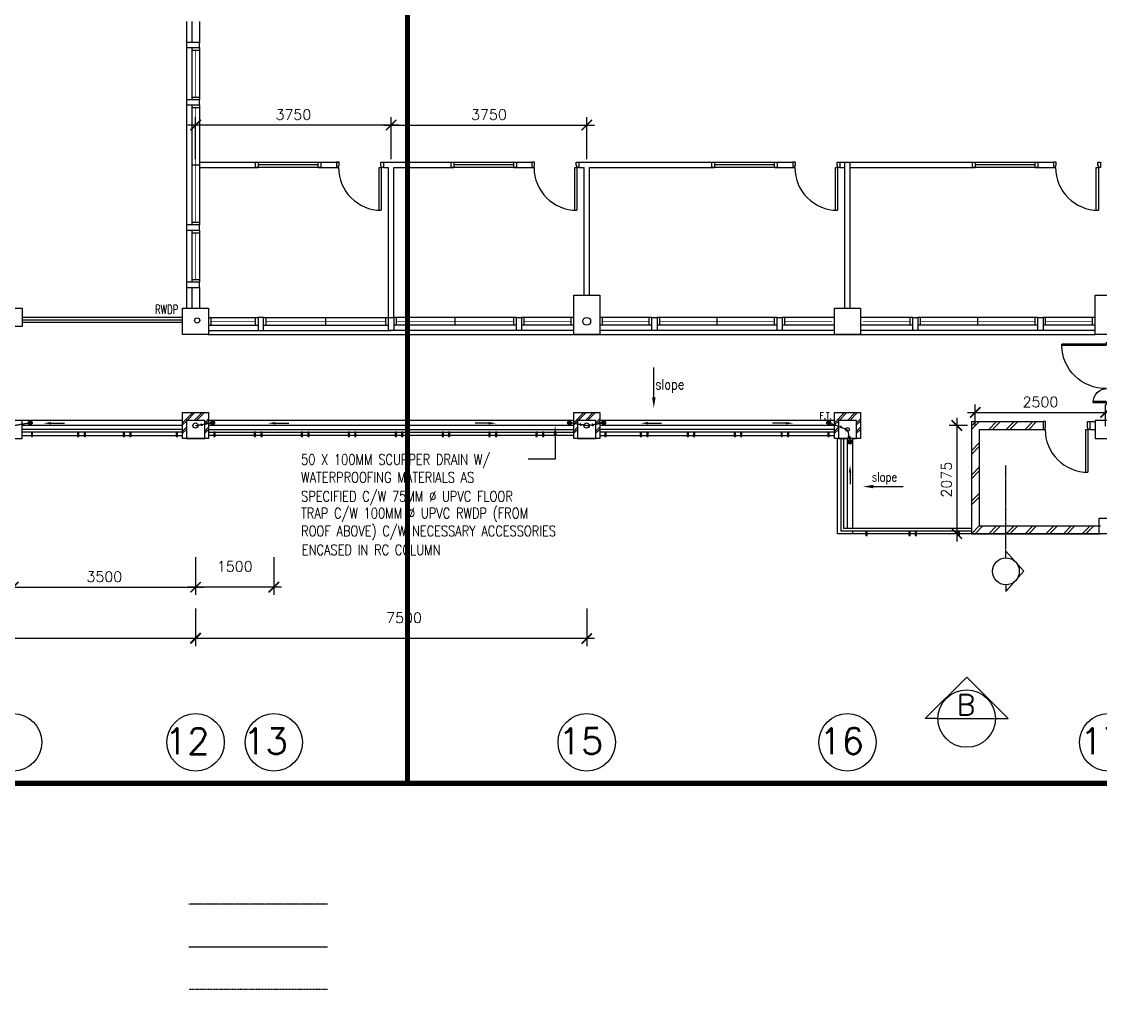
# Model space of a CAD drawing. Header units: feet. Extents: x 1407108 to 2957709, y -1501070 to -681589.
# Drawn here: x 1675123 to 1695810, y -851241 to -832674 of the extents above; entities that cross this region are included whole.
import ezdxf

# ---------------------------------------------------------------- set-up
doc = ezdxf.new("R2010")
doc.units = ezdxf.units.FT
doc.header["$LTSCALE"] = 13
doc.header["$MEASUREMENT"] = 0
for name, pattern in [('DASHDOT', [1, 0.5, -0.25, 0, -0.25]), ('DASHED', [0.75, 0.5, -0.25]), ('DIVIDE', [1.25, 0.5, -0.25, 0, -0.25, 0, -0.25]), ('HIDDEN', [0.375, 0.25, -0.125])]:
    doc.linetypes.add(name, pattern=pattern)
doc.layers.get('0').update_dxf_attribs({"linetype": 'CONTINUOUS'})
for name, color, linetype in [('AR', 7, 'CONTINUOUS'), ('COL', 3, 'CONTINUOUS'), ('DIM', 7, 'CONTINUOUS'), ('DR', 7, 'CONTINUOUS'), ('GRID-T', 7, 'CONTINUOUS'), ('H', 1, 'CONTINUOUS'), ('hatch', 7, 'CONTINUOUS'), ('LINE', 7, 'CONTINUOUS'), ('partition', 7, 'CONTINUOUS'), ('PL', 5, 'CONTINUOUS'), ('rail', 1, 'CONTINUOUS'), ('RWDP', 145, 'CONTINUOUS'), ('SP', 220, 'CONTINUOUS'), ('stair', 7, 'CONTINUOUS'), ('WALL', 2, 'CONTINUOUS'), ('WIN', 5, 'CONTINUOUS')]:
    doc.layers.add(name, color=color, linetype=linetype)
doc.styles.add('ROMANS', font='romans')
doc.styles.get("Standard").update_dxf_attribs({"font": 'ROMANS.SHX'})
doc.dimstyles.new('STANDARD$0', dxfattribs={"dimscale": 0, "dimtxt": 8, "dimasz": 6, "dimexe": 1, "dimexo": 1, "dimgap": 3, "dimtad": 1, "dimdec": 0, "dimlfac": -1, "dimrnd": 1, "dimzin": 0, "dimdsep": 46, "dimtxsty": 'Standard', "dimcen": 0, "dimclrd": 5, "dimclre": 250, "dimadec": 0, "dimazin": 0, "dimtfac": 1, "dimtdec": 4, "dimtofl": 0, "dimtmove": 0, "dimatfit": 3, "dimfxl": 1, "dimtolj": 1, "dimtzin": 0, "dimarcsym": 0})

# ---------------------------------------------------------------- blocks, each defined once
blk = doc.blocks.new('FD2')
at = {"layer": 'LINE', "linetype": 'Continuous'}
for points in [[(100, 1200), (100, 1250), (0, 1250), (0, 1200)], [(100, 0), (100, 50), (0, 50), (0, 0)]]:
    blk.add_lwpolyline(points, close=True, dxfattribs=at)
at = {"layer": 'LINE', "color": 5, "linetype": 'Continuous'}
for points in [[(0, 1200), (0, 50)], [(100, 50), (100, 1200)]]:
    blk.add_lwpolyline(points, dxfattribs=at)
at = {"layer": 'LINE', "color": 1, "linetype": 'Continuous'}
blk.add_lwpolyline([(50, 50), (50, 1200)], dxfattribs=at)
blk = doc.blocks.new('FG2')
at = {"layer": 'LINE', "linetype": 'Continuous', "xscale": -1, "rotation": 180}
blk.add_blockref('FD2', (0, 0), dxfattribs=at)
blk = doc.blocks.new('_ARCHTICK')
at = {"color": 0, "linetype": 'ByBlock', "const_width": 0.15}
blk.add_lwpolyline([(-0.5, -0.5), (0.5, 0.5)], dxfattribs=at)
blk = doc.blocks.new('*D322')
at = {"layer": 'DIM', "color": 7, "lineweight": -2, "transparency": 16777216}
for p, q in [((1682210, -835311), (1682210, -834509)), ((1685960, -835311), (1685960, -834509)), ((1682060, -834659), (1686110, -834659))]:
    blk.add_line(p, q, dxfattribs=at)
at = {"layer": 'DIM', "color": 7, "lineweight": -2, "transparency": 16777216, "xscale": 200, "yscale": 200, "zscale": 200, "rotation": 180}
blk.add_blockref('_ARCHTICK', (1682210, -834659), dxfattribs=at)
at = {"layer": 'DIM', "color": 7, "lineweight": -2, "transparency": 16777216, "xscale": 200, "yscale": 200, "zscale": 200}
blk.add_blockref('_ARCHTICK', (1685960, -834659), dxfattribs=at)
at = {"layer": 'DIM', "color": 7, "transparency": 16777216, "insert": (1684085, -834459), "char_height": 200, "attachment_point": 5, "style": 'ROMANS'}
blk.add_mtext('\\A1;3750', dxfattribs=at)
blk = doc.blocks.new('*D323')
at = {"layer": 'DIM', "color": 7, "lineweight": -2, "transparency": 16777216}
for p, q in [((1678460, -835311), (1678460, -834509)), ((1682210, -835311), (1682210, -834509)), ((1682360, -834659), (1678310, -834659))]:
    blk.add_line(p, q, dxfattribs=at)
at = {"layer": 'DIM', "color": 7, "lineweight": -2, "transparency": 16777216, "xscale": 200, "yscale": 200, "zscale": 200, "rotation": 180}
blk.add_blockref('_ARCHTICK', (1678460, -834659), dxfattribs=at)
at = {"layer": 'DIM', "color": 7, "lineweight": -2, "transparency": 16777216, "xscale": 200, "yscale": 200, "zscale": 200}
blk.add_blockref('_ARCHTICK', (1682210, -834659), dxfattribs=at)
at = {"layer": 'DIM', "color": 7, "transparency": 16777216, "insert": (1680335, -834459), "char_height": 200, "attachment_point": 5, "style": 'ROMANS'}
blk.add_mtext('\\A1;3750', dxfattribs=at)
blk = doc.blocks.new('d900-1b1')
at = {"layer": 'DR'}
for p, q in [((40, 100), (40, 920)), ((80, 919), (80, 100)), ((0, 0), (0, 100)), ((0, 100), (40, 100)), ((50, 0), (0, 0)), ((80, 100), (40, 100)), ((40, 100), (40, 60)), ((40, 60), (50, 60)), ((50, 60), (50, 0)), ((860, 60), (850, 60)), ((850, 60), (850, 0)), ((850, 0), (900, 0)), ((860, 100), (860, 60)), ((900, 100), (860, 100)), ((900, 0), (900, 100))]:
    blk.add_line(p, q, dxfattribs=at)
blk.add_arc((40, 100), 820, 0, 90, dxfattribs=at)
blk = doc.blocks.new('*D368')
at = {"color": 7, "lineweight": -2, "transparency": 16777216}
for p, q in [((1650460, -844132), (1650460, -844652)), ((1678460, -844132), (1678460, -844652)), ((1650310, -844502), (1678610, -844502))]:
    blk.add_line(p, q, dxfattribs=at)
at = {"color": 7, "lineweight": -2, "transparency": 16777216, "xscale": 200, "yscale": 200, "zscale": 200, "rotation": 180}
blk.add_blockref('_ARCHTICK', (1650460, -844502), dxfattribs=at)
at = {"color": 7, "lineweight": -2, "transparency": 16777216, "xscale": 200, "yscale": 200, "zscale": 200}
blk.add_blockref('_ARCHTICK', (1678460, -844502), dxfattribs=at)
at = {"color": 7, "transparency": 16777216, "insert": (1664460, -844302), "char_height": 200, "attachment_point": 5, "style": 'ROMANS'}
blk.add_mtext('\\A1;28000', dxfattribs=at)
blk = doc.blocks.new('*D404')
at = {"layer": 'DIM', "color": 7, "lineweight": -2, "transparency": 16777216}
for p, q in [((1674960, -842948), (1674960, -843674)), ((1678460, -842948), (1678460, -843674)), ((1674810, -843524), (1678610, -843524))]:
    blk.add_line(p, q, dxfattribs=at)
at = {"layer": 'DIM', "color": 7, "lineweight": -2, "transparency": 16777216, "xscale": 200, "yscale": 200, "zscale": 200, "rotation": 180}
blk.add_blockref('_ARCHTICK', (1674960, -843524), dxfattribs=at)
at = {"layer": 'DIM', "color": 7, "lineweight": -2, "transparency": 16777216, "xscale": 200, "yscale": 200, "zscale": 200}
blk.add_blockref('_ARCHTICK', (1678460, -843524), dxfattribs=at)
at = {"layer": 'DIM', "color": 7, "transparency": 16777216, "insert": (1676710, -843324), "char_height": 200, "attachment_point": 5, "style": 'ROMANS'}
blk.add_mtext('\\A1;3500', dxfattribs=at)
blk = doc.blocks.new('*D409')
at = {"layer": 'DIM', "color": 7, "lineweight": -2, "transparency": 16777216}
for p, q in [((1678460, -842948), (1678460, -843674)), ((1679960, -842948), (1679960, -843674)), ((1680110, -843524), (1678310, -843524))]:
    blk.add_line(p, q, dxfattribs=at)
at = {"layer": 'DIM', "color": 7, "lineweight": -2, "transparency": 16777216, "xscale": 200, "yscale": 200, "zscale": 200}
for p, rotation in [((1678460, -843524), 179.9999999882473), ((1679960, -843524), 359.9999999882473)]:
    blk.add_blockref('_ARCHTICK', p, dxfattribs=dict(at, rotation=rotation))
at = {"layer": 'DIM', "color": 7, "transparency": 16777216, "insert": (1679210, -843126), "char_height": 200, "attachment_point": 5, "rotation": 360, "style": 'ROMANS'}
blk.add_mtext('\\A1;1500', dxfattribs=at)
blk = doc.blocks.new('D1200')
at = {"layer": 'DR', "color": 7}
for p, q in [((37, 115), (37, 965)), ((62, 115), (62, 965)), ((1138, 115), (1138, 364)), ((1163, 115), (1163, 365)), ((0, 115), (37, 115)), ((37, 115), (37, 90)), ((62, 115), (37, 115)), ((37, 90), (50, 90)), ((50, 90), (50, 0)), ((1138, 115), (1163, 115)), ((1150, 90), (1150, 0)), ((1150, 90), (1163, 90)), ((1163, 115), (1163, 90)), ((1163, 115), (1200, 115))]:
    blk.add_line(p, q, dxfattribs=at)
blk.add_arc((1163, 90), 275, 90, 180, dxfattribs=at)
at = {"layer": 'WIN', "color": 7}
for p, q in [((62, 965), (37, 965)), ((62, 965), (62, 965)), ((50, 0), (0, 0)), ((1150, 0), (1200, 0))]:
    blk.add_line(p, q, dxfattribs=at)
blk.add_arc((50, 125), 840, 359.3227, 89.147, dxfattribs=at)
blk = doc.blocks.new('*D464')
at = {"layer": 'DIM', "color": 7, "lineweight": -2, "transparency": 16777216}
for p, q in [((1678460, -843933), (1678460, -844659)), ((1685960, -843933), (1685960, -844659)), ((1686110, -844509), (1678310, -844509))]:
    blk.add_line(p, q, dxfattribs=at)
at = {"layer": 'DIM', "color": 7, "lineweight": -2, "transparency": 16777216, "xscale": 200, "yscale": 200, "zscale": 200}
for p, rotation in [((1678460, -844509), 179.9999999882473), ((1685960, -844509), 359.9999999882473)]:
    blk.add_blockref('_ARCHTICK', p, dxfattribs=dict(at, rotation=rotation))
at = {"layer": 'DIM', "color": 7, "transparency": 16777216, "insert": (1682457, -844111), "char_height": 200, "attachment_point": 5, "rotation": 360, "style": 'ROMANS'}
blk.add_mtext('\\A1;7500', dxfattribs=at)
blk = doc.blocks.new('*D577')
at = {"layer": 'DIM', "color": 7, "linetype": 'Continuous', "lineweight": -2, "transparency": 16777216}
for p, q in [((1693410, -840437), (1693410, -840021)), ((1695910, -840437), (1695910, -840021)), ((1693260, -840171), (1696060, -840171))]:
    blk.add_line(p, q, dxfattribs=at)
at = {"layer": 'DIM', "color": 7, "linetype": 'Continuous', "lineweight": -2, "transparency": 16777216, "xscale": 200, "yscale": 200, "zscale": 200, "rotation": 180}
blk.add_blockref('_ARCHTICK', (1693410, -840171), dxfattribs=at)
at = {"layer": 'DIM', "color": 7, "linetype": 'Continuous', "lineweight": -2, "transparency": 16777216, "xscale": 200, "yscale": 200, "zscale": 200}
blk.add_blockref('_ARCHTICK', (1695910, -840171), dxfattribs=at)
at = {"layer": 'DIM', "color": 7, "linetype": 'Continuous', "transparency": 16777216, "insert": (1694660, -839971), "char_height": 200, "attachment_point": 5, "style": 'ROMANS'}
blk.add_mtext('\\A1;2500', dxfattribs=at)
blk = doc.blocks.new('*D578')
at = {"layer": 'DIM', "color": 7, "linetype": 'Continuous', "lineweight": -2, "transparency": 16777216}
for p, q in [((1693057, -840274), (1693057, -842649)), ((1693260, -840424), (1692907, -840424)), ((1693260, -842499), (1692907, -842499))]:
    blk.add_line(p, q, dxfattribs=at)
at = {"layer": 'DIM', "color": 7, "linetype": 'Continuous', "lineweight": -2, "transparency": 16777216, "xscale": 200, "yscale": 200, "zscale": 200}
for p, rotation in [((1693057, -840424), 90), ((1693057, -842499), 270)]:
    blk.add_blockref('_ARCHTICK', p, dxfattribs=dict(at, rotation=rotation))
at = {"layer": 'DIM', "color": 7, "linetype": 'Continuous', "transparency": 16777216, "insert": (1692857, -841462), "char_height": 200, "attachment_point": 5, "rotation": 90, "style": 'ROMANS'}
blk.add_mtext('\\A1;2075', dxfattribs=at)
blk = doc.blocks.new('DR-900-B')
at = {"layer": 'DR'}
for p, q in [((0, 900), (-150, 900)), ((-150, 900), (-150, 860)), ((-150, 860), (-110, 860)), ((-110, 860), (-110, 850)), ((-110, 850), (0, 850)), ((0, 850), (0, 900)), ((-150, 40), (-970, 40)), ((-969, 80), (-150, 80)), ((-150, 80), (-150, 40)), ((-150, 40), (-110, 40)), ((-150, 0), (-150, 40)), ((0, 0), (-150, 0)), ((-110, 50), (0, 50)), ((-110, 40), (-110, 50)), ((0, 50), (0, 0))]:
    blk.add_line(p, q, dxfattribs=at)
blk.add_arc((-150, 40), 820, 90, 180, dxfattribs=at)

msp = doc.modelspace()

# ---------------------------------------------------------------- hatches: boundary and pattern name
at = {"layer": 'RWDP', "linetype": 'Continuous'}
h = msp.add_hatch(dxfattribs=at)
h.set_pattern_fill('ANSI31', color=5, scale=200, angle=45, style=0)
h.set_pattern_definition([(90, (-15306.8, 12.318), (-25, 5e-15), [])])
edge = h.paths.add_edge_path()
edge.add_arc((1675288.5, -840370.4), 37.5, 0, 360)
h = msp.add_hatch(dxfattribs=at)
h.set_pattern_fill('ANSI31', color=5, scale=200, angle=45, style=0)
h.set_pattern_definition([(90, (-11809.03, 12.318), (-25, 5e-15), [])])
edge = h.paths.add_edge_path()
edge.add_arc((1678786.2, -840370.4), 37.5, 0, 360)
h = msp.add_hatch(dxfattribs=at)
h.set_pattern_fill('ANSI31', color=5, scale=200, angle=45, style=0)
h.set_pattern_definition([(90, (3376225.03, 12.318), (25, 5e-15), [])])
edge = h.paths.add_edge_path()
edge.add_arc((1685629.8, -840370.4), 37.5, 0, 360)
h = msp.add_hatch(dxfattribs=at)
h.set_pattern_fill('ANSI31', color=5, scale=200, angle=45, style=0)
h.set_pattern_definition([(90, (-4309.03, 12.318), (-25, 5e-15), [])])
edge = h.paths.add_edge_path()
edge.add_arc((1686286.2, -840370.4), 37.5, 0, 360)
h = msp.add_hatch(dxfattribs=at)
h.set_pattern_fill('ANSI31', color=5, scale=200, angle=45, style=0)
h.set_pattern_definition([(90, (5, 12.318), (-25, 5e-15), [])])
edge = h.paths.add_edge_path()
edge.add_arc((1690600.3, -840370.4), 37.5, 0, 360)
h = msp.add_hatch(dxfattribs=at)
h.set_pattern_fill('ANSI31', color=5, scale=200, angle=45, style=0)
h.set_pattern_definition([(90, (412.74, -358.318), (-25, 5e-15), [])])
edge = h.paths.add_edge_path()
edge.add_arc((1691008, -840741), 37.5, 0, 360)

# ---------------------------------------------------------------- linework, layer by layer
at = {"color": 9}
for p, q in [((1678285.2, -832674.1), (1678285.2, -838174.1)), ((1678285.2, -832674.1), (1678285.2, -833086.6)), ((1678710.2, -838599.1), (1682210.2, -838599.1)), ((1685710.2, -838599.1), (1682210.2, -838599.1)), ((1690710.2, -838599.1), (1686210.2, -838599.1)), ((1695710.2, -838599.1), (1691210.2, -838599.1))]:
    msp.add_line(p, q, dxfattribs=at)
at = {"color": 153}
for p, q in [((1678210.2, -840324.1), (1656135.2, -840324.1)), ((1685710.2, -840324.1), (1678710.2, -840324.1)), ((1690710.2, -840324.1), (1686210.2, -840324.1)), ((1678210.2, -840424.1), (1675135.2, -840424.1)), ((1675687, -840379), (1675945.3, -840379)), ((1685710.2, -840424.1), (1678710.2, -840424.1)), ((1679987, -840379), (1680245.3, -840379)), ((1684080.5, -840379), (1683822.2, -840379)), ((1690710.2, -840424.1), (1686210.2, -840424.1)), ((1687137, -840379), (1687395.3, -840379)), ((1689783.5, -840379), (1689525.2, -840379)), ((1690960.2, -842399.1), (1690960.2, -840674.1)), ((1691060.2, -842399.1), (1691060.2, -840674.1)), ((1691010, -841325), (1691010, -841546.2)), ((1691060.2, -842499.1), (1691060.2, -842449.1))]:
    msp.add_line(p, q, dxfattribs=at)
at = {"linetype": 'Continuous'}
msp.add_line((1693485.2, -842499.1), (1691210.2, -842499.1), dxfattribs=at)
at = {"color": 153}
for points in [[(1675687, -840402.3), (1675687, -840355.7), (1675547, -840379)], [(1679987, -840402.3), (1679987, -840355.7), (1679847, -840379)], [(1684080.5, -840402.3), (1684080.5, -840355.7), (1684220.5, -840379)], [(1687137, -840402.3), (1687137, -840355.7), (1686997, -840379)], [(1689783.5, -840402.3), (1689783.5, -840355.7), (1689923.5, -840379)], [(1690986.7, -841325), (1691033.3, -841325), (1691010, -841185)]]:
    msp.add_solid(points, dxfattribs=at)
at = {"layer": 'AR', "color": 4, "linetype": 'DASHDOT'}
msp.add_line((1693997.4, -842831.2), (1693997.4, -841182), dxfattribs=at)
at = {"layer": 'AR', "color": 3}
for p, q in [((1693997.4, -842831.2), (1694339, -843219.9)), ((1693997.4, -843608.5), (1694339, -843219.9)), ((1692448.5, -846045.5), (1693245.5, -845248.5)), ((1694042.5, -846045.5), (1693245.5, -845248.5))]:
    msp.add_line(p, q, dxfattribs=at)
at = {"layer": 'AR', "color": 3, "linetype": 'Continuous'}
for p, q in [((1693997.4, -842963.4), (1693997.4, -842831.2)), ((1693997.4, -843478.6), (1693997.4, -843608.5)), ((1692695.5, -846045.5), (1692448.5, -846045.5)), ((1693795.5, -846045.5), (1694042.5, -846045.5))]:
    msp.add_line(p, q, dxfattribs=at)
at = {"layer": 'AR', "color": 2}
msp.add_line((1692695.5, -846045.5), (1693795.5, -846045.5), dxfattribs=at)
at = {"layer": 'AR', "color": 3}
msp.add_circle((1693997.4, -843221), 257.6, dxfattribs=at)
at = {"layer": 'AR', "color": 3, "linetype": 'Continuous'}
msp.add_circle((1693245.5, -846045.5), 550, dxfattribs=at)
at = {"layer": 'COL'}
for points in [[(1686210.2, -837924.1), (1686210.2, -838674.1), (1685710.2, -838674.1), (1685710.2, -837924.1)], [(1696210.2, -837924.1), (1696210.2, -838674.1), (1695710.2, -838674.1), (1695710.2, -837924.1)], [(1675135.2, -838524.1), (1674785.2, -838524.1), (1674785.2, -838174.1), (1675135.2, -838174.1)], [(1678210.2, -838174.1), (1678710.2, -838174.1), (1678710.2, -838674.1), (1678210.2, -838674.1)], [(1678210.2, -838174.1), (1678710.2, -838174.1), (1678710.2, -838674.1), (1678210.2, -838674.1)], [(1690710.2, -838174.1), (1691210.2, -838174.1), (1691210.2, -838674.1), (1690710.2, -838674.1)], [(1675135.2, -840324.1), (1674785.2, -840324.1), (1674785.2, -840674.1), (1675135.2, -840674.1)], [(1678635.2, -840324.1), (1678285.2, -840324.1), (1678285.2, -840674.1), (1678635.2, -840674.1)], [(1686135.2, -840324.1), (1685785.2, -840324.1), (1685785.2, -840674.1), (1686135.2, -840674.1)], [(1691135.2, -840324.1), (1690785.2, -840324.1), (1690785.2, -840674.1), (1691135.2, -840674.1)], [(1696060.2, -840324.1), (1695710.2, -840324.1), (1695710.2, -840674.1), (1696060.2, -840674.1)], [(1695785.2, -842199.1), (1696035.2, -842199.1), (1696035.2, -842499.1), (1695785.2, -842499.1)]]:
    msp.add_lwpolyline(points, close=True, dxfattribs=at)
at = {"layer": 'COL', "color": 2}
for points in [[(1678210.2, -840174.1), (1678710.2, -840174.1), (1678710.2, -840674.1), (1678210.2, -840674.1)], [(1685710.2, -840174.1), (1686210.2, -840174.1), (1686210.2, -840674.1), (1685710.2, -840674.1)], [(1690710.2, -840174.1), (1691210.2, -840174.1), (1691210.2, -840674.1), (1690710.2, -840674.1)]]:
    msp.add_lwpolyline(points, close=True, dxfattribs=at)
at = {"layer": 'GRID-T', "color": 7}
for centre in [(1674960.2, -846500.7), (1678460.2, -846500.7), (1679960.2, -846500.7), (1685960.2, -846500.7), (1690960.2, -846500.7), (1695960.2, -846500.7)]:
    msp.add_circle(centre, 550, dxfattribs=at)
at = {"layer": 'H'}
for p, q in [((1693419.4, -840349.1), (1693335.2, -840433.3)), ((1693490.2, -840349.1), (1693340.2, -840499.1)), ((1693820.3, -840349.1), (1693670.3, -840499.1)), ((1693891, -840349.1), (1693741, -840499.1)), ((1694155.4, -840349.1), (1694005.4, -840499.1)), ((1694226.2, -840349.1), (1694076.2, -840499.1)), ((1694516.9, -840349.1), (1694366.9, -840499.1)), ((1694587.6, -840349.1), (1694437.6, -840499.1)), ((1693485.2, -840756.4), (1693335.2, -840906.4)), ((1693485.2, -840827.1), (1693335.2, -840977.1)), ((1693485.2, -841222.7), (1693335.2, -841372.7)), ((1693485.2, -841293.4), (1693335.2, -841443.4)), ((1693485.2, -841725.4), (1693335.2, -841875.4)), ((1693485.2, -841796.1), (1693335.2, -841946.1)), ((1693485.1, -842349.1), (1693335.1, -842499.1)), ((1693555.8, -842349.1), (1693405.8, -842499.1)), ((1693820.3, -842349.1), (1693670.3, -842499.1)), ((1693891, -842349.1), (1693741, -842499.1)), ((1694155.4, -842349.1), (1694005.4, -842499.1)), ((1694226.2, -842349.1), (1694076.2, -842499.1)), ((1694516.9, -842349.1), (1694366.9, -842499.1)), ((1694587.6, -842349.1), (1694437.6, -842499.1)), ((1694914.9, -842349.1), (1694764.9, -842499.1)), ((1694985.6, -842349.1), (1694835.6, -842499.1)), ((1695250.1, -842349.1), (1695100.1, -842499.1)), ((1695320.8, -842349.1), (1695170.8, -842499.1)), ((1695611.5, -842349.1), (1695461.5, -842499.1)), ((1695682.2, -842349.1), (1695532.2, -842499.1))]:
    msp.add_line(p, q, dxfattribs=at)
at = {"layer": 'hatch', "color": 1}
for p, q in [((1678210.2, -840369.3), (1678405.5, -840174.1)), ((1678298.1, -840324.1), (1678448.1, -840174.1)), ((1678434.6, -840324.1), (1678584.6, -840174.1)), ((1678477.2, -840324.1), (1678627.2, -840174.1)), ((1678635.2, -840369.3), (1678710.2, -840294.3)), ((1685710.2, -840369.3), (1685905.5, -840174.1)), ((1685798.1, -840324.1), (1685948.1, -840174.1)), ((1685934.6, -840324.1), (1686084.6, -840174.1)), ((1685977.2, -840324.1), (1686127.2, -840174.1)), ((1686135.2, -840369.3), (1686210.2, -840294.3)), ((1690710.2, -840369.3), (1690905.5, -840174.1)), ((1690798.1, -840324.1), (1690948.1, -840174.1)), ((1690960.2, -840324.1), (1691110.2, -840174.1)), ((1691002.9, -840324.1), (1691152.9, -840174.1)), ((1691135.2, -840369.3), (1691210.2, -840294.3)), ((1678210.2, -840412), (1678285.2, -840337)), ((1678210.2, -840530.3), (1678285.2, -840455.3)), ((1678210.2, -840573), (1678285.2, -840498)), ((1678635.2, -840412), (1678710.2, -840337)), ((1678635.2, -840412), (1678710.2, -840337)), ((1678635.2, -840530.3), (1678710.2, -840455.3)), ((1678635.2, -840530.3), (1678710.2, -840455.3)), ((1678635.2, -840573), (1678710.2, -840498)), ((1685710.2, -840412), (1685785.2, -840337)), ((1685710.2, -840530.3), (1685785.2, -840455.3)), ((1685710.2, -840573), (1685785.2, -840498)), ((1686135.2, -840412), (1686210.2, -840337)), ((1686135.2, -840530.3), (1686210.2, -840455.3)), ((1686135.2, -840573), (1686210.2, -840498)), ((1690710.2, -840412), (1690785.2, -840337)), ((1690710.2, -840530.3), (1690785.2, -840455.3)), ((1690710.2, -840573), (1690785.2, -840498)), ((1691135.2, -840412), (1691210.2, -840337)), ((1691135.2, -840530.3), (1691210.2, -840455.3)), ((1691135.2, -840573), (1691210.2, -840498))]:
    msp.add_line(p, q, dxfattribs=at)
at = {"layer": 'LINE', "color": 8, "linetype": 'Continuous'}
msp.add_line((1678710.2, -838674.1), (1695710.2, -838674.1), dxfattribs=at)
at = {"layer": 'LINE', "linetype": 'Continuous'}
for p, q in [((1675135.2, -840617.1, 0), (1678210.2, -840617.1, 0)), ((1685710.2, -840617.1, 0), (1678710.2, -840617.1, 0)), ((1686210.2, -840617.1, 0), (1690710.2, -840617.1)), ((1690767.2, -842499.1, 0), (1690767.2, -840674.1, 0))]:
    msp.add_line(p, q, dxfattribs=at)
at = {"layer": 'partition'}
for p, q in [((1678535.2, -835374.1), (1679660.2, -835374.1)), ((1678535.2, -835474.1), (1679660.2, -835474.1)), ((1680810.2, -835374.1), (1681210.2, -835374.1)), ((1680810.2, -835474.1), (1681200.2, -835474.1)), ((1682060.2, -835374.1), (1682260.2, -835374.1)), ((1682060.2, -835474.1), (1682160.2, -835474.1)), ((1682160.2, -838349.1), (1682160.2, -835474.1)), ((1682260.2, -835374.1), (1683410.2, -835374.1)), ((1682260.2, -838349.1), (1682260.2, -835474.1)), ((1682260.2, -835474.1), (1683410.2, -835474.1)), ((1684560.2, -835374.1), (1684910.2, -835374.1)), ((1684560.2, -835474.1), (1684910.2, -835474.1)), ((1685810.2, -835374.1), (1688410.2, -835374.1)), ((1685810.2, -835474.1), (1685910.2, -835474.1)), ((1685810.2, -835474.1), (1685910.2, -835474.1)), ((1685810.2, -835474.1), (1685910.2, -835474.1)), ((1685910.2, -837924.1), (1685910.2, -835474.1)), ((1686010.2, -837924.1), (1686010.2, -835474.1)), ((1686010.2, -835474.1), (1688410.2, -835474.1)), ((1689560.2, -835374.1), (1689910.2, -835374.1)), ((1689560.2, -835474.1), (1689910.2, -835474.1)), ((1690810.2, -835374.1), (1693410.2, -835374.1)), ((1690810.2, -835474.1), (1690910.2, -835474.1)), ((1690910.2, -838174.1), (1690910.2, -835374.1)), ((1691010.2, -838174.1), (1691010.2, -835374.1)), ((1691010.2, -835474.1), (1693410.2, -835474.1)), ((1694560.2, -835374.1), (1694910.2, -835374.1)), ((1694560.2, -835474.1), (1694910.2, -835474.1))]:
    msp.add_line(p, q, dxfattribs=at)
at = {"layer": 'partition', "linetype": 'Continuous'}
msp.add_line((1693385.2, -842499.1), (1690767.2, -842499.1), dxfattribs=at)
at = {"layer": 'PL', "color": 33, "linetype": 'DASHED', "const_width": 100}
for points in [[(1612104.3, -847288.2), (1682522.7, -847288.2), (1682522.7, -756912.6), (1612104.3, -756912.6)], [(1682522.7, -847288.2), (1753538, -847288.2), (1753538, -756912.6), (1682522.7, -756912.6)]]:
    msp.add_lwpolyline(points, close=True, dxfattribs=at)
at = {"layer": 'rail', "color": 191}
for p, q in [((1678210.2, -838399.1), (1675135.2, -838399.1)), ((1678210.2, -838449.1), (1675135.2, -838449.1)), ((1678210.2, -840499.1), (1675135.2, -840499.1)), ((1678710.2, -840499.1), (1685710.2, -840499.1)), ((1690710.2, -840499.1), (1686210.2, -840499.1)), ((1678210.2, -840549.1), (1675135.2, -840549.1)), ((1678710.2, -840549.1), (1685710.2, -840549.1)), ((1690710.2, -840549.1), (1686210.2, -840549.1)), ((1690835.2, -840674.1), (1690835.2, -842449.1)), ((1690885.2, -840674.1), (1690885.2, -842399.1)), ((1693335.2, -842449.1), (1690835.2, -842449.1)), ((1693335.2, -842399.1), (1690885.2, -842399.1))]:
    msp.add_line(p, q, dxfattribs=at)
for points in [[(1675335.2, -840549.1), (1675310.2, -840549.1), (1675310.2, -840634.1), (1675335.2, -840634.1)], [(1676222.7, -840549.1), (1676197.7, -840549.1), (1676197.7, -840634.1), (1676222.7, -840634.1)], [(1676222.7, -840549.1), (1676197.7, -840549.1), (1676197.7, -840634.1), (1676222.7, -840634.1)], [(1676347.7, -840549.1), (1676322.7, -840549.1), (1676322.7, -840634.1), (1676347.7, -840634.1)], [(1676347.7, -840549.1), (1676322.7, -840549.1), (1676322.7, -840634.1), (1676347.7, -840634.1)], [(1677097.7, -840549.1), (1677072.7, -840549.1), (1677072.7, -840634.1), (1677097.7, -840634.1)], [(1677222.7, -840549.1), (1677197.7, -840549.1), (1677197.7, -840634.1), (1677222.7, -840634.1)], [(1678110.2, -840549.1), (1678085.2, -840549.1), (1678085.2, -840634.1), (1678110.2, -840634.1)], [(1686335.2, -840549.1), (1686310.2, -840549.1), (1686310.2, -840634.1), (1686335.2, -840634.1)], [(1687010.2, -840549.1), (1686985.2, -840549.1), (1686985.2, -840634.1), (1687010.2, -840634.1)], [(1687135.2, -840549.1), (1687110.2, -840549.1), (1687110.2, -840634.1), (1687135.2, -840634.1)], [(1687910.2, -840549.1), (1687885.2, -840549.1), (1687885.2, -840634.1), (1687910.2, -840634.1)], [(1688035.2, -840549.1), (1688010.2, -840549.1), (1688010.2, -840634.1), (1688035.2, -840634.1)], [(1688810.2, -840549.1), (1688785.2, -840549.1), (1688785.2, -840634.1), (1688810.2, -840634.1)], [(1688935.2, -840549.1), (1688910.2, -840549.1), (1688910.2, -840634.1), (1688935.2, -840634.1)], [(1689710.2, -840549.1), (1689685.2, -840549.1), (1689685.2, -840634.1), (1689710.2, -840634.1)], [(1689835.2, -840549.1), (1689810.2, -840549.1), (1689810.2, -840634.1), (1689835.2, -840634.1)], [(1690610.2, -840549.1), (1690585.2, -840549.1), (1690585.2, -840634.1), (1690610.2, -840634.1)], [(1691335.2, -842449.1), (1691310.2, -842449.1), (1691310.2, -842534.1), (1691335.2, -842534.1)], [(1692160.2, -842449.1), (1692135.2, -842449.1), (1692135.2, -842534.1), (1692160.2, -842534.1)], [(1692285.2, -842449.1), (1692260.2, -842449.1), (1692260.2, -842534.1), (1692285.2, -842534.1)], [(1693110.2, -842449.1), (1693085.2, -842449.1), (1693085.2, -842534.1), (1693110.2, -842534.1)]]:
    msp.add_lwpolyline(points, close=True, dxfattribs=at)
at = {"layer": 'rail', "color": 191, "elevation": 0}
for points in [[(1678835.2, -840549.1), (1678810.2, -840549.1), (1678810.2, -840634.1), (1678835.2, -840634.1)], [(1679610.2, -840549.1), (1679585.2, -840549.1), (1679585.2, -840634.1), (1679610.2, -840634.1)], [(1679735.2, -840549.1), (1679710.2, -840549.1), (1679710.2, -840634.1), (1679735.2, -840634.1)], [(1680510.2, -840549.1), (1680485.2, -840549.1), (1680485.2, -840634.1), (1680510.2, -840634.1)], [(1680635.2, -840549.1), (1680610.2, -840549.1), (1680610.2, -840634.1), (1680635.2, -840634.1)], [(1681410.2, -840549.1), (1681385.2, -840549.1), (1681385.2, -840634.1), (1681410.2, -840634.1)], [(1681535.2, -840549.1), (1681510.2, -840549.1), (1681510.2, -840634.1), (1681535.2, -840634.1)], [(1682310.2, -840549.1), (1682285.2, -840549.1), (1682285.2, -840634.1), (1682310.2, -840634.1)], [(1682435.2, -840549.1), (1682410.2, -840549.1), (1682410.2, -840634.1), (1682435.2, -840634.1)], [(1683210.2, -840549.1), (1683185.2, -840549.1), (1683185.2, -840634.1), (1683210.2, -840634.1)], [(1683335.2, -840549.1), (1683310.2, -840549.1), (1683310.2, -840634.1), (1683335.2, -840634.1)], [(1684110.2, -840549.1), (1684085.2, -840549.1), (1684085.2, -840634.1), (1684110.2, -840634.1)], [(1684235.2, -840549.1), (1684210.2, -840549.1), (1684210.2, -840634.1), (1684235.2, -840634.1)], [(1685010.2, -840549.1), (1684985.2, -840549.1), (1684985.2, -840634.1), (1685010.2, -840634.1)], [(1685135.2, -840549.1), (1685110.2, -840549.1), (1685110.2, -840634.1), (1685135.2, -840634.1)]]:
    msp.add_lwpolyline(points, close=True, dxfattribs=at)
at = {"layer": 'RWDP', "color": 7, "linetype": 'Continuous'}
for p, q in [((1687246.7, -839885), (1687246.7, -839308)), ((1685355, -840624.1), (1685355, -841066)), ((1685355, -841066), (1684839, -841066)), ((1691455, -841594), (1692029, -841594))]:
    msp.add_line(p, q, dxfattribs=at)
at = {"layer": 'RWDP', "color": 142, "linetype": 'HIDDEN'}
for p, q in [((1674960.2, -840424.1), (1675288.5, -840370.4)), ((1678458, -840424.1), (1678786.2, -840370.4)), ((1678559, -840407.6), (1678574.2, -840382.3)), ((1678559, -840407.6), (1678581.8, -840430.8)), ((1685958, -840424.1), (1685629.8, -840370.4)), ((1685857, -840407.6), (1685834.2, -840430.8)), ((1685857, -840407.6), (1685841.8, -840382.3)), ((1685958, -840424.1), (1686286.2, -840370.4)), ((1686059, -840407.6), (1686074.2, -840382.3)), ((1686059, -840407.6), (1686081.8, -840430.8)), ((1690605, -840370.4), (1690955.5, -840499.1)), ((1690843.8, -840458.1), (1690810.7, -840464.5)), ((1690843.8, -840458.1), (1690840.6, -840426.8)), ((1690960.2, -840499.1), (1691008, -840741)), ((1690984.1, -840620.1), (1690966, -840657)), ((1690984.1, -840620.1), (1691014, -840646))]:
    msp.add_line(p, q, dxfattribs=at)
at = {"layer": 'RWDP', "color": 142}
msp.add_circle((1678491.5, -838407), 50, dxfattribs=at)
at = {"layer": 'RWDP', "color": 11}
msp.add_circle((1685960.2, -838424.1), 75, dxfattribs=at)
at = {"layer": 'RWDP', "color": 5, "linetype": 'Continuous'}
for centre in [(1675288.5, -840370.4), (1678786.2, -840370.4), (1685629.8, -840370.4), (1686286.2, -840370.4), (1690600.3, -840370.4), (1690960.2, -840499.1), (1691008, -840741)]:
    msp.add_circle(centre, 37.5, dxfattribs=at)
at = {"layer": 'RWDP', "color": 142, "linetype": 'Continuous'}
for centre in [(1678458, -840424.1), (1685958, -840424.1)]:
    msp.add_circle(centre, 50, dxfattribs=at)
at = {"layer": 'RWDP', "color": 7, "linetype": 'Continuous'}
for points in [[(1687280, -839885), (1687213.3, -839885), (1687246.7, -840085)], [(1685321.7, -840624.1), (1685388.3, -840624.1), (1685355, -840424.1)], [(1691455, -841627.3), (1691455, -841560.7), (1691255, -841594)]]:
    msp.add_solid(points, dxfattribs=at)
at = {"layer": 'SP', "color": 100, "linetype": 'HIDDEN'}
msp.add_line((1680991.5, -849605.1), (1678331.9, -849605.1), dxfattribs=at)
at = {"layer": 'SP', "color": 220}
msp.add_line((1680991.5, -850429.7), (1678331.9, -850429.7), dxfattribs=at)
at = {"layer": 'SP', "color": 50, "linetype": 'DIVIDE'}
msp.add_line((1680991.5, -851240.9), (1678331.9, -851240.9), dxfattribs=at)
at = {"layer": 'WALL'}
for p, q in [((1678385.2, -832674.1), (1678385.2, -833074.1)), ((1678385.2, -832686.6), (1678385.2, -833074.1)), ((1678535.2, -832674.1), (1678535.2, -833074.1)), ((1678535.2, -832686.6), (1678535.2, -833086.6)), ((1678385.2, -837774.1), (1678385.2, -838174.1)), ((1678535.2, -837774.1), (1678535.2, -838174.1)), ((1693335.2, -840349.1), (1693335.2, -842499.1)), ((1693335.2, -840349.1), (1694710.2, -840349.1)), ((1693485.2, -840499.1), (1693485.2, -842349.1)), ((1693485.2, -840499.1), (1694710.2, -840499.1)), ((1695610.2, -840349.1), (1695710.2, -840349.1)), ((1695610.2, -840499.1), (1695710.2, -840499.1)), ((1693485.2, -842349.1), (1695810.2, -842349.1)), ((1693335.2, -842499.1), (1695810.2, -842499.1)), ((1695885.2, -842499.1), (1693385.2, -842499.1))]:
    msp.add_line(p, q, dxfattribs=at)
at = {"layer": 'WALL', "color": 7}
msp.add_line((1678210.2, -838349.1), (1675135.2, -838349.1), dxfattribs=at)
at = {"layer": 'WALL'}
for points in [[(1678285.2, -833174.1), (1678535.2, -833174.1), (1678535.2, -833074.1), (1678285.2, -833074.1)], [(1678285.2, -834274.1), (1678535.2, -834274.1), (1678535.2, -834174.1), (1678285.2, -834174.1)], [(1678285.2, -836674.1), (1678535.2, -836674.1), (1678535.2, -836574.1), (1678285.2, -836574.1)], [(1678285.2, -837774.1), (1678535.2, -837774.1), (1678535.2, -837674.1), (1678285.2, -837674.1)], [(1679760.2, -838599.1), (1679760.2, -838349.1), (1679660.2, -838349.1), (1679660.2, -838599.1)], [(1682160.2, -838599.1), (1682160.2, -838349.1), (1682260.2, -838349.1), (1682260.2, -838599.1)], [(1684610.2, -838599.1), (1684610.2, -838349.1), (1684710.2, -838349.1), (1684710.2, -838599.1)], [(1687210.2, -838599.1), (1687210.2, -838349.1), (1687310.2, -838349.1), (1687310.2, -838599.1)], [(1689610.2, -838599.1), (1689610.2, -838349.1), (1689710.2, -838349.1), (1689710.2, -838599.1)], [(1692210.2, -838599.1), (1692210.2, -838349.1), (1692310.2, -838349.1), (1692310.2, -838599.1)], [(1694610.2, -838599.1), (1694610.2, -838349.1), (1694710.2, -838349.1), (1694710.2, -838599.1)]]:
    msp.add_lwpolyline(points, close=True, dxfattribs=at)
at = {"layer": 'WIN'}
for p, q in [((1678385.2, -833174.1), (1678385.2, -834174.1)), ((1678385.2, -833224.1), (1678535.2, -833224.1)), ((1678535.2, -833174.1), (1678535.2, -834174.1)), ((1678385.2, -834124.1), (1678535.2, -834124.1)), ((1678385.2, -834274.1), (1678385.2, -836574.1)), ((1678385.2, -834324.1), (1678535.2, -834324.1)), ((1678535.2, -834274.1), (1678535.2, -836574.1)), ((1678385.2, -835424.1), (1678535.2, -835424.1)), ((1678385.2, -836524.1), (1678535.2, -836524.1)), ((1678385.2, -836674.1), (1678385.2, -837674.1)), ((1678385.2, -836724.1), (1678535.2, -836724.1)), ((1678535.2, -836674.1), (1678535.2, -837674.1)), ((1678385.2, -837624.1), (1678535.2, -837624.1)), ((1678710.2, -838349.1), (1679660.2, -838349.1)), ((1678760.2, -838499.1), (1678760.2, -838349.1)), ((1679610.2, -838499.1), (1679610.2, -838349.1)), ((1679760.2, -838349.1), (1682160.2, -838349.1)), ((1679810.2, -838499.1), (1679810.2, -838349.1)), ((1680960.2, -838499.1), (1680960.2, -838349.1)), ((1682110.2, -838499.1), (1682110.2, -838349.1)), ((1684610.2, -838349.1), (1682260.2, -838349.1)), ((1682310.2, -838499.1), (1682310.2, -838349.1)), ((1683435.2, -838499.1), (1683435.2, -838349.1)), ((1684560.2, -838499.1), (1684560.2, -838349.1)), ((1685710.2, -838349.1), (1684710.2, -838349.1)), ((1684760.2, -838499.1), (1684760.2, -838349.1)), ((1685660.2, -838499.1), (1685660.2, -838349.1)), ((1687210.2, -838349.1), (1686210.2, -838349.1)), ((1686260.2, -838499.1), (1686260.2, -838349.1)), ((1687160.2, -838499.1), (1687160.2, -838349.1)), ((1689610.2, -838349.1), (1687310.2, -838349.1)), ((1687360.2, -838499.1), (1687360.2, -838349.1)), ((1688460.2, -838499.1), (1688460.2, -838349.1)), ((1689560.2, -838499.1), (1689560.2, -838349.1)), ((1690710.2, -838349.1), (1689710.2, -838349.1)), ((1689760.2, -838499.1), (1689760.2, -838349.1)), ((1692210.2, -838349.1), (1691210.2, -838349.1)), ((1692160.2, -838499.1), (1692160.2, -838349.1)), ((1694610.2, -838349.1), (1692310.2, -838349.1)), ((1692360.2, -838499.1), (1692360.2, -838349.1)), ((1693460.2, -838499.1), (1693460.2, -838349.1)), ((1694560.2, -838499.1), (1694560.2, -838349.1)), ((1695710.2, -838349.1), (1694710.2, -838349.1)), ((1694760.2, -838499.1), (1694760.2, -838349.1)), ((1695660.2, -838499.1), (1695660.2, -838349.1)), ((1678710.2, -838499.1), (1679660.2, -838499.1)), ((1679760.2, -838499.1), (1682160.2, -838499.1)), ((1684610.2, -838499.1), (1682260.2, -838499.1)), ((1685710.2, -838499.1), (1684710.2, -838499.1)), ((1687210.2, -838499.1), (1686210.2, -838499.1)), ((1689610.2, -838499.1), (1687310.2, -838499.1)), ((1690710.2, -838499.1), (1689710.2, -838499.1)), ((1692210.2, -838499.1), (1691210.2, -838499.1)), ((1694610.2, -838499.1), (1692310.2, -838499.1)), ((1695710.2, -838499.1), (1694710.2, -838499.1))]:
    msp.add_line(p, q, dxfattribs=at)
at = {"layer": 'WIN', "const_width": 10, "flags": 128}
for points in [[(1678460.2, -834124.1), (1678460.2, -833224.1)], [(1678460.2, -834324.1), (1678460.2, -836524.1)], [(1678460.2, -836724.1), (1678460.2, -837624.1)], [(1679610.2, -838424.1), (1678760.2, -838424.1)], [(1679810.2, -838424.1), (1682110.2, -838424.1)], [(1684560.2, -838424.1), (1682310.2, -838424.1)], [(1684760.2, -838424.1), (1685660.2, -838424.1)], [(1687160.2, -838424.1), (1686260.2, -838424.1)], [(1689560.2, -838424.1), (1687360.2, -838424.1)], [(1689760.2, -838424.1), (1690660.2, -838424.1)], [(1692160.2, -838424.1), (1691260.2, -838424.1)], [(1694560.2, -838424.1), (1692360.2, -838424.1)], [(1694760.2, -838424.1), (1695660.2, -838424.1)]]:
    msp.add_lwpolyline(points, dxfattribs=at)

# ---------------------------------------------------------------- block references
at = {"layer": 'DR', "rotation": 179.9999999599794}
for p in [(1682060.2, -835374.1), (1685810.2, -835374.1), (1690810.2, -835374.1), (1695810.2, -835374.1)]:
    msp.add_blockref('d900-1b1', p, dxfattribs=at)
at = {"layer": 'DR', "linetype": 'Continuous', "xscale": -1, "rotation": 90}
msp.add_blockref('D1200', (1696035.2, -838824.1), dxfattribs=at)
at = {"layer": 'LINE', "linetype": 'Continuous', "rotation": 270}
for p in [(1680860.2, -835374.1), (1684610.2, -835374.1), (1689610.2, -835374.1), (1694610.2, -835374.1)]:
    msp.add_blockref('FG2', p, dxfattribs=at)
at = {"layer": 'WALL', "linetype": 'Continuous', "rotation": 89.99999999999999}
msp.add_blockref('DR-900-B', (1695610.2, -840349.1), dxfattribs=at)

# ---------------------------------------------------------------- texts
at = {"color": 7, "ltscale": 10, "style": 'ROMANS', "width": 0.8}
for s, p in [('slope', (1687275.4, -839731.9)), ('50 X 100MM SCUPPER DRAIN W/', (1680482.8, -841174.9)), ('WATERPROOFING MATERIALS AS', (1680482.8, -841516.8)), ('SPECIFIED C/W 75MM %%c UPVC FLOOR', (1680482.8, -841882.1)), ('TRAP C/W 100MM %%c UPVC RWDP (FROM', (1680482.8, -842204.2)), ('ROOF ABOVE) C/W NECESSARY ACCESSORIES', (1680482.8, -842546.6)), ('ENCASED IN RC COLUMN', (1680497, -842909.5))]:
    msp.add_text(s, height=200, dxfattribs=at).set_placement(p)
at = {"layer": 'AR', "color": 3, "style": 'ROMANS'}
msp.add_text('B', height=400, dxfattribs=at).set_placement((1693051.3, -845980.3))
at = {"layer": 'GRID-T', "color": 3, "style": 'ROMANS'}
for s, p in [('12', (1677870.7, -846726.5)), ('13', (1679370.7, -846726.5)), ('15', (1685420, -846726.5)), ('16', (1690420, -846726.5)), ('17', (1695421, -846726.5))]:
    msp.add_text(s, height=500, dxfattribs=at).set_placement(p)
at = {"layer": 'RWDP', "color": 142, "style": 'ROMANS', "width": 0.7}
msp.add_text('RWDP', height=170, dxfattribs=at).set_placement((1677683.4, -838279.9))
at = {"layer": 'stair', "color": 7, "linetype": 'Continuous', "style": 'ROMANS', "width": 0.8}
for s, height, p in [('F.T.', 125, (1690427.1, -840299.4)), ('slope', 175, (1691426.6, -841496))]:
    msp.add_text(s, height=height, dxfattribs=at).set_placement(p)

# ---------------------------------------------------------------- dimensions: what is measured, and where the dimension line sits
dim = msp.add_linear_dim(base=(1678460.2, -844501.8), p1=(1650460.2, -843981.8), p2=(1678460.2, -843981.8), dimstyle='STANDARD$0', override={"dimscale": 100, "dimtxt": 2, "dimasz": 2, "dimexe": 1.5, "dimexo": 1.5, "dimgap": 1, "dimtxsty": 'ROMANS', "dimblk": 'ARCHTICK', "dimdle": 1.5, "dimclrd": 7, "dimclre": 7, "dimclrt": 7, "dimtdec": 0, "dimtmove": 2})
dim.commit()
dim.dimension.update_dxf_attribs({"geometry": '*D368', "text_midpoint": (1664460.2, -844301.8)})
at = {"layer": 'DIM', "color": 7}
dim = msp.add_linear_dim(base=(1678460.2, -834658.8), p1=(1682210.2, -835461.3), p2=(1678460.2, -835461.3), angle=180, dimstyle='STANDARD$0', override={"dimscale": 100, "dimtxt": 2, "dimasz": 2, "dimexe": 1.5, "dimexo": 1.5, "dimgap": 1, "dimtxsty": 'ROMANS', "dimblk": 'ARCHTICK', "dimdle": 1.5, "dimclrd": 7, "dimclre": 7, "dimclrt": 7, "dimtdec": 0, "dimtmove": 2}, dxfattribs=at)
dim.commit()
dim.dimension.update_dxf_attribs({"geometry": '*D323', "text_midpoint": (1680335.2, -834458.8)})
dim = msp.add_linear_dim(base=(1685960.2, -834658.8), p1=(1682210.2, -835461.3), p2=(1685960.2, -835461.3), dimstyle='STANDARD$0', override={"dimscale": 100, "dimtxt": 2, "dimasz": 2, "dimexe": 1.5, "dimexo": 1.5, "dimgap": 1, "dimtxsty": 'ROMANS', "dimblk": 'ARCHTICK', "dimdle": 1.5, "dimclrd": 7, "dimclre": 7, "dimclrt": 7, "dimtdec": 0, "dimtmove": 2}, dxfattribs=at)
dim.commit()
dim.dimension.update_dxf_attribs({"geometry": '*D322', "text_midpoint": (1684085.2, -834458.8)})
at = {"layer": 'DIM', "linetype": 'Continuous'}
dim = msp.add_linear_dim(base=(1695910.2, -840171), p1=(1693410.2, -840587.1), p2=(1695910.2, -840587.1), dimstyle='STANDARD$0', override={"dimscale": 100, "dimtxt": 2, "dimasz": 2, "dimexe": 1.5, "dimexo": 1.5, "dimgap": 1, "dimtxsty": 'ROMANS', "dimblk": 'ARCHTICK', "dimdle": 1.5, "dimclrd": 7, "dimclre": 7, "dimclrt": 7, "dimtdec": 0, "dimtmove": 2}, dxfattribs=at)
dim.commit()
dim.dimension.update_dxf_attribs({"geometry": '*D577', "text_midpoint": (1694660.2, -839971)})
dim = msp.add_linear_dim(base=(1693056.8, -842499.1), p1=(1693410.2, -840424.1), p2=(1693410.2, -842499.1), angle=90, dimstyle='STANDARD$0', override={"dimscale": 100, "dimtxt": 2, "dimasz": 2, "dimexe": 1.5, "dimexo": 1.5, "dimgap": 1, "dimtxsty": 'ROMANS', "dimblk": 'ARCHTICK', "dimdle": 1.5, "dimclrd": 7, "dimclre": 7, "dimclrt": 7, "dimtdec": 0, "dimtmove": 2}, dxfattribs=at)
dim.commit()
dim.dimension.update_dxf_attribs({"geometry": '*D578', "text_midpoint": (1692856.8, -841461.6)})
at = {"layer": 'DIM'}
dim = msp.add_aligned_dim(p1=(1674960.2, -842797.6), p2=(1678460.2, -842797.6), distance=-726.3, dimstyle='STANDARD$0', override={"dimscale": 100, "dimtxt": 2, "dimasz": 2, "dimexe": 1.5, "dimexo": 1.5, "dimgap": 1, "dimtxsty": 'ROMANS', "dimblk": 'ARCHTICK', "dimdle": 1.5, "dimclrd": 7, "dimclre": 7, "dimclrt": 7, "dimtdec": 0, "dimtmove": 2}, dxfattribs=at)
dim.commit()
dim.dimension.update_dxf_attribs({"geometry": '*D404', "text_midpoint": (1676710.2, -843323.9)})
for base, p1, p2, picture, middle in [((1678460.2, -843523.9), (1679960.2, -842797.6), (1678460.2, -842797.6), '*D409', (1679210.2, -843126)), ((1678460.2, -844509.3), (1685960.2, -843782.9), (1678460.2, -843782.9), '*D464', (1682456.8, -844111.3))]:
    dim = msp.add_linear_dim(base=base, p1=p1, p2=p2, angle=180, dimstyle='STANDARD$0', override={"dimscale": 100, "dimtxt": 2, "dimasz": 2, "dimexe": 1.5, "dimexo": 1.5, "dimgap": 1, "dimtxsty": 'ROMANS', "dimblk": 'ARCHTICK', "dimdle": 1.5, "dimclrd": 7, "dimclre": 7, "dimclrt": 7, "dimtdec": 0, "dimtmove": 2}, dxfattribs=at)
    dim.commit()
    dim.dimension.update_dxf_attribs({"geometry": picture, "text_midpoint": middle, "dimtype": 161})

doc.saveas('drawing.dxf')
